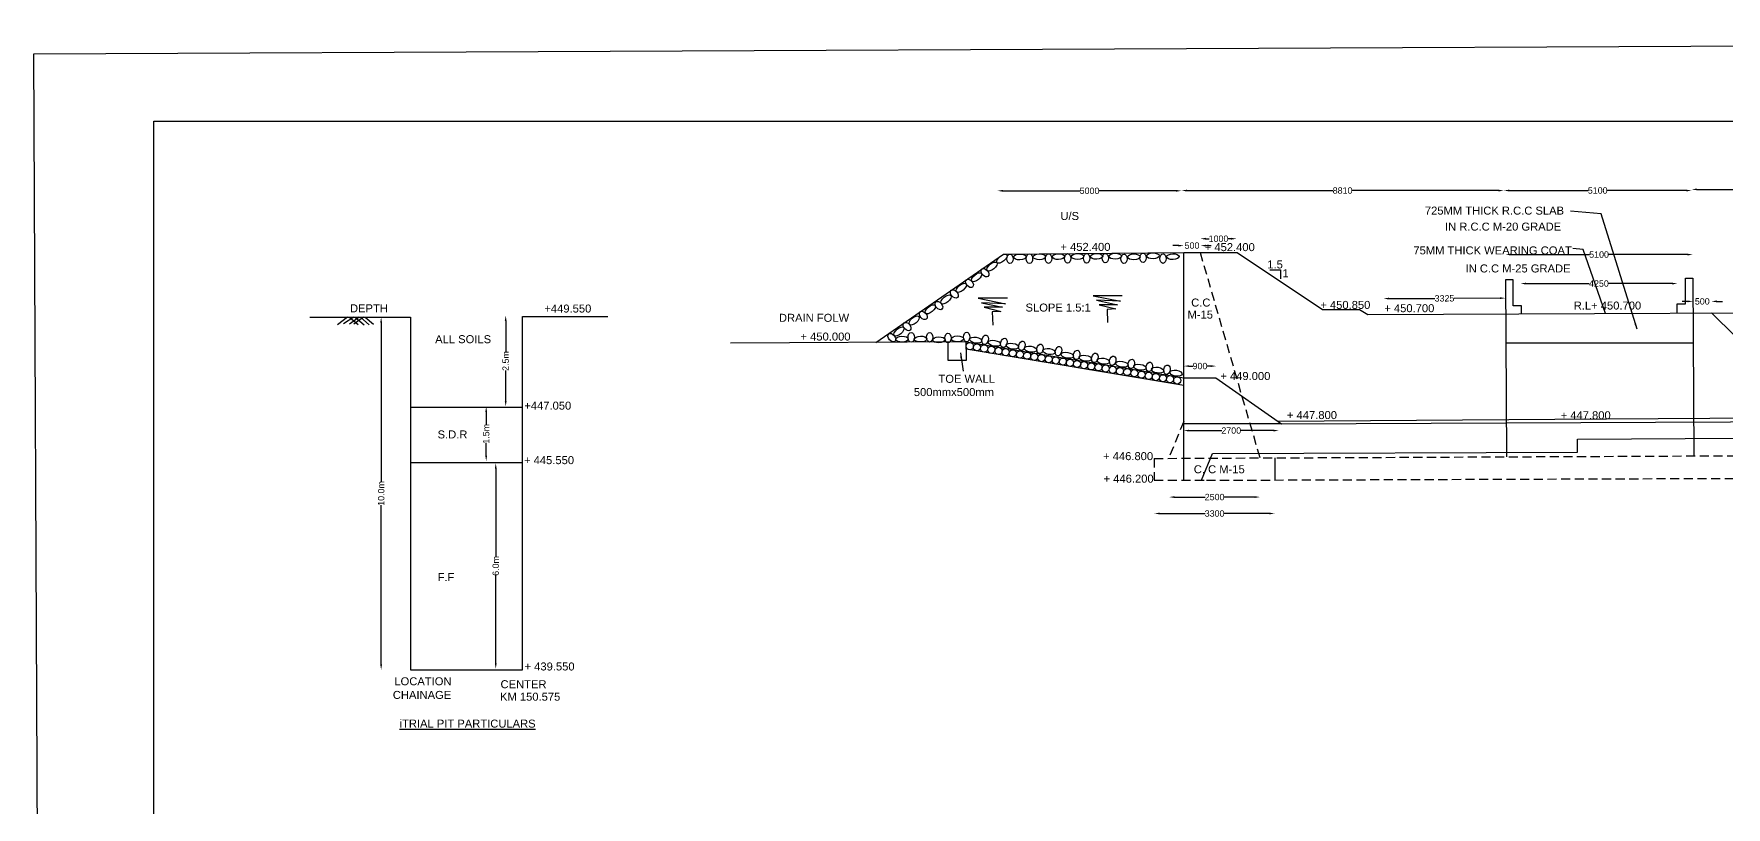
# Model space of a CAD drawing. Header units: millimetres. Extents: x -291 to 121906, y -4 to 63377.
# Drawn here: x -291 to 46225, y 42098 to 63377 of the extents above; entities that cross this region are included whole.
import ezdxf

# ---------------------------------------------------------------- set-up
doc = ezdxf.new("R2010")
doc.units = ezdxf.units.MM
doc.header["$MEASUREMENT"] = 0
doc.linetypes.add('DASHED', pattern=[0.75, 0.5, -0.25])
for name, color, linetype in [('DIM', 7, 'Continuous'), ('DWG', 7, 'Continuous'), ('TXT', 7, 'Continuous')]:
    doc.layers.add(name, color=color, linetype=linetype)
doc.styles.get("Standard").update_dxf_attribs({"font": 'arial.ttf'})
doc.dimstyles.new('Civil', dxfattribs={"dimtxt": 175, "dimasz": 150, "dimexe": 0.1, "dimexo": 0.0625, "dimgap": 0.09, "dimtad": 0, "dimdec": 0, "dimzin": 12, "dimdsep": 46, "dimtxsty": 'Standard', "dimcen": 0.1, "dimse1": 1, "dimse2": 1, "dimadec": 0, "dimazin": 2, "dimtfac": 1, "dimtdec": 0, "dimtofl": 0, "dimtmove": 0, "dimatfit": 3, "dimfxl": 1, "dimfrac": 1, "dimtolj": 1, "dimtzin": 0, "dimarcsym": 0})
picture_1 = doc.add_image_def('image1.jpg', size_in_pixel=(4892, 9492))

# ---------------------------------------------------------------- blocks, each defined once
blk = doc.blocks.new('*D2')
at = {"layer": 'Defpoints', "color": 0, "linetype": 'ByBlock', "transparency": 16777216}
for p in [(26199, 58997), (31253, 59058), (31253, 58997)]:
    blk.add_point(p, dxfattribs=at)
at = {"layer": 'DIM', "color": 0, "linetype": 'ByBlock', "lineweight": -2, "transparency": 16777216}
for p, q in [((26349, 59058), (28465, 59058)), ((31103, 59058), (28987, 59058))]:
    blk.add_line(p, q, dxfattribs=at)
at = {"layer": 'DIM', "color": 0, "linetype": 'ByBlock', "transparency": 16777216}
for points in [[(26349, 59083), (26349, 59033), (26199, 59058)], [(31103, 59083), (31103, 59033), (31253, 59058)]]:
    blk.add_solid(points, dxfattribs=at)
at = {"layer": 'DIM', "color": 0, "linetype": 'ByBlock', "transparency": 16777216, "insert": (28726, 59058), "char_height": 175, "attachment_point": 5}
blk.add_mtext('\\A1;5000', dxfattribs=at)
blk = doc.blocks.new('*D3')
at = {"layer": 'Defpoints', "color": 0, "linetype": 'ByBlock', "transparency": 16777216}
for p in [(31253, 58997), (40112, 59064), (40112, 58997)]:
    blk.add_point(p, dxfattribs=at)
at = {"layer": 'DIM', "color": 0, "linetype": 'ByBlock', "lineweight": -2, "transparency": 16777216}
for p, q in [((31403, 59064), (35421, 59064)), ((39962, 59064), (35943, 59064))]:
    blk.add_line(p, q, dxfattribs=at)
at = {"layer": 'DIM', "color": 0, "linetype": 'ByBlock', "transparency": 16777216}
for points in [[(31403, 59089), (31403, 59039), (31253, 59064)], [(39962, 59089), (39962, 59039), (40112, 59064)]]:
    blk.add_solid(points, dxfattribs=at)
at = {"layer": 'DIM', "color": 0, "linetype": 'ByBlock', "transparency": 16777216, "insert": (35682, 59064), "char_height": 175, "attachment_point": 5}
blk.add_mtext('\\A1;8810', dxfattribs=at)
blk = doc.blocks.new('*D4')
at = {"layer": 'Defpoints', "color": 0, "linetype": 'ByBlock', "transparency": 16777216}
for p in [(40112, 59064), (45276, 59065), (45276, 59064)]:
    blk.add_point(p, dxfattribs=at)
at = {"layer": 'DIM', "color": 0, "linetype": 'ByBlock', "lineweight": -2, "transparency": 16777216}
for p, q in [((40262, 59065), (42433, 59065)), ((45126, 59065), (42955, 59065))]:
    blk.add_line(p, q, dxfattribs=at)
at = {"layer": 'DIM', "color": 0, "linetype": 'ByBlock', "transparency": 16777216}
for points in [[(40262, 59090), (40262, 59040), (40112, 59065)], [(45126, 59090), (45126, 59040), (45276, 59065)]]:
    blk.add_solid(points, dxfattribs=at)
at = {"layer": 'DIM', "color": 0, "linetype": 'ByBlock', "transparency": 16777216, "insert": (42694, 59065), "char_height": 175, "attachment_point": 5}
blk.add_mtext('\\A1;5100', dxfattribs=at)
blk = doc.blocks.new('*D5')
at = {"layer": 'Defpoints', "color": 0, "linetype": 'ByBlock', "transparency": 16777216}
for p in [(52950, 59097), (45276, 59065), (52950, 59065)]:
    blk.add_point(p, dxfattribs=at)
at = {"layer": 'DIM', "color": 0, "linetype": 'ByBlock', "lineweight": -2, "transparency": 16777216}
for p, q in [((45426, 59097), (48852, 59097)), ((52800, 59097), (49374, 59097))]:
    blk.add_line(p, q, dxfattribs=at)
at = {"layer": 'DIM', "color": 0, "linetype": 'ByBlock', "transparency": 16777216}
for points in [[(45426, 59122), (45426, 59072), (45276, 59097)], [(52800, 59122), (52800, 59072), (52950, 59097)]]:
    blk.add_solid(points, dxfattribs=at)
at = {"layer": 'DIM', "color": 0, "linetype": 'ByBlock', "transparency": 16777216, "insert": (49113, 59097), "char_height": 175, "attachment_point": 5}
blk.add_mtext('\\A1;7616', dxfattribs=at)
blk = doc.blocks.new('*D10')
at = {"layer": 'Defpoints', "color": 0, "linetype": 'ByBlock', "transparency": 16777216}
for p in [(31314, 57357), (31773, 57549), (31773, 57357)]:
    blk.add_point(p, dxfattribs=at)
at = {"layer": 'DIM', "color": 0, "linetype": 'ByBlock', "lineweight": -2, "transparency": 16777216}
for p, q in [((31164, 57549), (31014, 57549)), ((31923, 57549), (32073, 57549))]:
    blk.add_line(p, q, dxfattribs=at)
at = {"layer": 'DIM', "color": 0, "linetype": 'ByBlock', "transparency": 16777216}
for points in [[(31164, 57574), (31164, 57524), (31314, 57549)], [(31923, 57574), (31923, 57524), (31773, 57549)]]:
    blk.add_solid(points, dxfattribs=at)
at = {"layer": 'DIM', "color": 0, "linetype": 'ByBlock', "transparency": 16777216, "insert": (31543, 57549), "char_height": 175, "attachment_point": 5}
blk.add_mtext('\\A1;500', dxfattribs=at)
blk = doc.blocks.new('*D11')
at = {"layer": 'Defpoints', "color": 0, "linetype": 'ByBlock', "transparency": 16777216}
for p in [(32769, 57739), (31773, 57549), (32769, 57549)]:
    blk.add_point(p, dxfattribs=at)
at = {"layer": 'DIM', "color": 0, "linetype": 'ByBlock', "lineweight": -2, "transparency": 16777216}
for p, q in [((31923, 57739), (32018, 57739)), ((32619, 57739), (32524, 57739))]:
    blk.add_line(p, q, dxfattribs=at)
at = {"layer": 'DIM', "color": 0, "linetype": 'ByBlock', "transparency": 16777216}
for points in [[(31923, 57764), (31923, 57714), (31773, 57739)], [(32619, 57764), (32619, 57714), (32769, 57739)]]:
    blk.add_solid(points, dxfattribs=at)
at = {"layer": 'DIM', "color": 0, "linetype": 'ByBlock', "transparency": 16777216, "insert": (32271, 57739), "char_height": 175, "attachment_point": 5}
blk.add_mtext('\\A1;1000', dxfattribs=at)
blk = doc.blocks.new('*D12')
at = {"layer": 'Defpoints', "color": 0, "linetype": 'ByBlock', "transparency": 16777216}
for p in [(31314, 54208), (32209, 54235), (32209, 54208)]:
    blk.add_point(p, dxfattribs=at)
at = {"layer": 'DIM', "color": 0, "linetype": 'ByBlock', "lineweight": -2, "transparency": 16777216}
for p, q in [((31464, 54235), (31568, 54235)), ((32059, 54235), (31954, 54235))]:
    blk.add_line(p, q, dxfattribs=at)
at = {"layer": 'DIM', "color": 0, "linetype": 'ByBlock', "transparency": 16777216}
for points in [[(31464, 54260), (31464, 54210), (31314, 54235)], [(32059, 54260), (32059, 54210), (32209, 54235)]]:
    blk.add_solid(points, dxfattribs=at)
at = {"layer": 'DIM', "color": 0, "linetype": 'ByBlock', "transparency": 16777216, "insert": (31761, 54235), "char_height": 175, "attachment_point": 5}
blk.add_mtext('\\A1;900', dxfattribs=at)
blk = doc.blocks.new('*D13')
at = {"layer": 'Defpoints', "color": 0, "linetype": 'ByBlock', "transparency": 16777216}
for p in [(31314, 52647), (33928, 52647), (33928, 52460)]:
    blk.add_point(p, dxfattribs=at)
at = {"layer": 'DIM', "color": 0, "linetype": 'ByBlock', "lineweight": -2, "transparency": 16777216}
for p, q in [((31464, 52460), (32358, 52460)), ((33778, 52460), (32884, 52460))]:
    blk.add_line(p, q, dxfattribs=at)
at = {"layer": 'DIM', "color": 0, "linetype": 'ByBlock', "transparency": 16777216}
for points in [[(31464, 52485), (31464, 52435), (31314, 52460)], [(33778, 52485), (33778, 52435), (33928, 52460)]]:
    blk.add_solid(points, dxfattribs=at)
at = {"layer": 'DIM', "color": 0, "linetype": 'ByBlock', "transparency": 16777216, "insert": (32621, 52460), "char_height": 175, "attachment_point": 5}
blk.add_mtext('\\A1;2700', dxfattribs=at)
blk = doc.blocks.new('*D14')
at = {"layer": 'Defpoints', "color": 0, "linetype": 'ByBlock', "transparency": 16777216}
for p in [(30915, 50576), (33412, 50631), (33412, 50576)]:
    blk.add_point(p, dxfattribs=at)
at = {"layer": 'DIM', "color": 0, "linetype": 'ByBlock', "lineweight": -2, "transparency": 16777216}
for p, q in [((31065, 50631), (31901, 50631)), ((33262, 50631), (32426, 50631))]:
    blk.add_line(p, q, dxfattribs=at)
at = {"layer": 'DIM', "color": 0, "linetype": 'ByBlock', "transparency": 16777216}
for points in [[(31065, 50656), (31065, 50606), (30915, 50631)], [(33262, 50656), (33262, 50606), (33412, 50631)]]:
    blk.add_solid(points, dxfattribs=at)
at = {"layer": 'DIM', "color": 0, "linetype": 'ByBlock', "transparency": 16777216, "insert": (32164, 50631), "char_height": 175, "attachment_point": 5}
blk.add_mtext('\\A1;2500', dxfattribs=at)
blk = doc.blocks.new('*D15')
at = {"layer": 'Defpoints', "color": 0, "linetype": 'ByBlock', "transparency": 16777216}
for p in [(30508, 50269), (33819, 50269), (33819, 50179)]:
    blk.add_point(p, dxfattribs=at)
at = {"layer": 'DIM', "color": 0, "linetype": 'ByBlock', "lineweight": -2, "transparency": 16777216}
for p, q in [((30658, 50179), (31903, 50179)), ((33669, 50179), (32425, 50179))]:
    blk.add_line(p, q, dxfattribs=at)
at = {"layer": 'DIM', "color": 0, "linetype": 'ByBlock', "transparency": 16777216}
for points in [[(30658, 50204), (30658, 50154), (30508, 50179)], [(33669, 50204), (33669, 50154), (33819, 50179)]]:
    blk.add_solid(points, dxfattribs=at)
at = {"layer": 'DIM', "color": 0, "linetype": 'ByBlock', "transparency": 16777216, "insert": (32164, 50179), "char_height": 175, "attachment_point": 5}
blk.add_mtext('\\A1;3300', dxfattribs=at)
blk = doc.blocks.new('*D19')
at = {"layer": 'Defpoints', "color": 0, "linetype": 'ByBlock', "transparency": 16777216}
for p in [(36804, 56067), (40160, 56104), (40160, 56079)]:
    blk.add_point(p, dxfattribs=at)
at = {"layer": 'DIM', "color": 0, "linetype": 'ByBlock', "lineweight": -2, "transparency": 16777216}
for p, q in [((36954, 56092), (38220, 56097)), ((40010, 56104), (38744, 56099))]:
    blk.add_line(p, q, dxfattribs=at)
at = {"layer": 'DIM', "color": 0, "linetype": 'ByBlock', "transparency": 16777216}
for points in [[(36954, 56117), (36954, 56067), (36804, 56092)], [(40010, 56129), (40010, 56079), (40160, 56104)]]:
    blk.add_solid(points, dxfattribs=at)
at = {"layer": 'DIM', "color": 0, "linetype": 'ByBlock', "transparency": 16777216, "insert": (38482, 56098), "char_height": 175, "attachment_point": 5, "rotation": 0.2102}
blk.add_mtext('\\A1;3325', dxfattribs=at)
blk = doc.blocks.new('*D20')
at = {"layer": 'Defpoints', "color": 0, "linetype": 'ByBlock', "transparency": 16777216}
for p in [(40572, 56492), (44883, 56505), (44883, 56492)]:
    blk.add_point(p, dxfattribs=at)
at = {"layer": 'DIM', "color": 0, "linetype": 'ByBlock', "lineweight": -2, "transparency": 16777216}
for p, q in [((40722, 56505), (42463, 56505)), ((44733, 56505), (42992, 56505))]:
    blk.add_line(p, q, dxfattribs=at)
at = {"layer": 'DIM', "color": 0, "linetype": 'ByBlock', "transparency": 16777216}
for points in [[(40722, 56530), (40722, 56480), (40572, 56505)], [(44733, 56530), (44733, 56480), (44883, 56505)]]:
    blk.add_solid(points, dxfattribs=at)
at = {"layer": 'DIM', "color": 0, "linetype": 'ByBlock', "transparency": 16777216, "insert": (42728, 56505), "char_height": 175, "attachment_point": 5}
blk.add_mtext('\\A1;4250', dxfattribs=at)
blk = doc.blocks.new('*D21')
at = {"layer": 'Defpoints', "color": 0, "linetype": 'ByBlock', "transparency": 16777216}
for p in [(45306, 57303), (40156, 57214), (45306, 57214)]:
    blk.add_point(p, dxfattribs=at)
at = {"layer": 'DIM', "color": 0, "linetype": 'ByBlock', "lineweight": -2, "transparency": 16777216}
for p, q in [((40306, 57303), (42470, 57303)), ((45156, 57303), (42992, 57303))]:
    blk.add_line(p, q, dxfattribs=at)
at = {"layer": 'DIM', "color": 0, "linetype": 'ByBlock', "transparency": 16777216}
for points in [[(40306, 57328), (40306, 57278), (40156, 57303)], [(45156, 57328), (45156, 57278), (45306, 57303)]]:
    blk.add_solid(points, dxfattribs=at)
at = {"layer": 'DIM', "color": 0, "linetype": 'ByBlock', "transparency": 16777216, "insert": (42731, 57303), "char_height": 175, "attachment_point": 5}
blk.add_mtext('\\A1;5100', dxfattribs=at)
blk = doc.blocks.new('*D22')
at = {"layer": 'Defpoints', "color": 0, "linetype": 'ByBlock', "transparency": 16777216}
for p in [(45316, 55981), (45820, 56015), (45820, 55981)]:
    blk.add_point(p, dxfattribs=at)
at = {"layer": 'DIM', "color": 0, "linetype": 'ByBlock', "lineweight": -2, "transparency": 16777216}
for p, q in [((45166, 56015), (45016, 56015)), ((45970, 56015), (46120, 56015))]:
    blk.add_line(p, q, dxfattribs=at)
at = {"layer": 'DIM', "color": 0, "linetype": 'ByBlock', "transparency": 16777216}
for points in [[(45166, 56040), (45166, 55990), (45316, 56015)], [(45970, 56040), (45970, 55990), (45820, 56015)]]:
    blk.add_solid(points, dxfattribs=at)
at = {"layer": 'DIM', "color": 0, "linetype": 'ByBlock', "transparency": 16777216, "insert": (45568, 56015), "char_height": 175, "attachment_point": 5}
blk.add_mtext('\\A1;500', dxfattribs=at)
blk = doc.blocks.new('*D144')
at = {"layer": 'Defpoints', "color": 0, "linetype": 'ByBlock', "transparency": 16777216}
for p in [(12587, 55626), (12678, 55626), (12587, 53122)]:
    blk.add_point(p, dxfattribs=at)
at = {"layer": 'DIM', "color": 0, "linetype": 'ByBlock', "lineweight": -2, "transparency": 16777216}
for p, q in [((12678, 55476), (12678, 54634)), ((12678, 53272), (12678, 54114))]:
    blk.add_line(p, q, dxfattribs=at)
at = {"layer": 'DIM', "color": 0, "linetype": 'ByBlock', "transparency": 16777216}
for points in [[(12653, 55476), (12703, 55476), (12678, 55626)], [(12653, 53272), (12703, 53272), (12678, 53122)]]:
    blk.add_solid(points, dxfattribs=at)
at = {"layer": 'DIM', "color": 0, "linetype": 'ByBlock', "transparency": 16777216, "insert": (12678, 54374), "char_height": 175, "attachment_point": 5, "rotation": 90}
blk.add_mtext('\\A1;2.5m', dxfattribs=at)
blk = doc.blocks.new('*D145')
at = {"layer": 'Defpoints', "color": 0, "linetype": 'ByBlock', "transparency": 16777216}
for p in [(12086, 53124), (12142, 53124), (12086, 51618)]:
    blk.add_point(p, dxfattribs=at)
at = {"layer": 'DIM', "color": 0, "linetype": 'ByBlock', "lineweight": -2, "transparency": 16777216}
for p, q in [((12142, 52974), (12142, 52621)), ((12142, 51768), (12142, 52120))]:
    blk.add_line(p, q, dxfattribs=at)
at = {"layer": 'DIM', "color": 0, "linetype": 'ByBlock', "transparency": 16777216}
for points in [[(12117, 52974), (12167, 52974), (12142, 53124)], [(12117, 51768), (12167, 51768), (12142, 51618)]]:
    blk.add_solid(points, dxfattribs=at)
at = {"layer": 'DIM', "color": 0, "linetype": 'ByBlock', "transparency": 16777216, "insert": (12142, 52371), "char_height": 175, "attachment_point": 5, "rotation": 90}
blk.add_mtext('\\A1;1.5m', dxfattribs=at)
blk = doc.blocks.new('*D146')
at = {"layer": 'Defpoints', "color": 0, "linetype": 'ByBlock', "transparency": 16777216}
for p in [(12222, 51566), (12405, 51566), (12222, 45907)]:
    blk.add_point(p, dxfattribs=at)
at = {"layer": 'DIM', "color": 0, "linetype": 'ByBlock', "lineweight": -2, "transparency": 16777216}
for p, q in [((12405, 51416), (12405, 48996)), ((12405, 46057), (12405, 48477))]:
    blk.add_line(p, q, dxfattribs=at)
at = {"layer": 'DIM', "color": 0, "linetype": 'ByBlock', "transparency": 16777216}
for points in [[(12380, 51416), (12430, 51416), (12405, 51566)], [(12380, 46057), (12430, 46057), (12405, 45907)]]:
    blk.add_solid(points, dxfattribs=at)
at = {"layer": 'DIM', "color": 0, "linetype": 'ByBlock', "transparency": 16777216, "insert": (12405, 48736), "char_height": 175, "attachment_point": 5, "rotation": 90}
blk.add_mtext('\\A1;6.0m', dxfattribs=at)
blk = doc.blocks.new('*D147')
at = {"layer": 'Defpoints', "color": 0, "linetype": 'ByBlock', "transparency": 16777216}
for p in [(9255, 55582), (10064, 55582), (10064, 45878)]:
    blk.add_point(p, dxfattribs=at)
at = {"layer": 'DIM', "color": 0, "linetype": 'ByBlock', "lineweight": -2, "transparency": 16777216}
for p, q in [((9255, 55432), (9255, 51049)), ((9255, 46028), (9255, 50411))]:
    blk.add_line(p, q, dxfattribs=at)
at = {"layer": 'DIM', "color": 0, "linetype": 'ByBlock', "transparency": 16777216}
for points in [[(9230, 55432), (9280, 55432), (9255, 55582)], [(9230, 46028), (9280, 46028), (9255, 45878)]]:
    blk.add_solid(points, dxfattribs=at)
at = {"layer": 'DIM', "color": 0, "linetype": 'ByBlock', "transparency": 16777216, "insert": (9255, 50730), "char_height": 175, "attachment_point": 5, "rotation": 90}
blk.add_mtext('\\A1;10.0m', dxfattribs=at)

msp = doc.modelspace()

# ---------------------------------------------------------------- linework, layer by layer
at = {"linetype": 'ByBlock'}
msp.add_lwpolyline([(118249.3, 2936.9), (3003.8, 2936.9), (3003.8, 60972.5), (118249.3, 60972.5)], close=True, dxfattribs=at)
at = {"layer": 'DWG', "linetype": 'ByBlock'}
for points in [[(22855.8, 54887.3), (26360.5, 57318.2), (31314.1, 57356.5)], [(31314.1, 51093.8), (31314.1, 57356.5), (31810.5, 57356.5), (32780.1, 57356.5), (35129.7, 55793.5), (36147.2, 55793.5), (36374.7, 55655.9), (52990.3, 55732), (53027.3, 52018.7)], [(40595.5, 55675.3), (40595.5, 55890.4), (40367.8, 55890.4), (40367.8, 56611.4), (40156.8, 56611.4), (40189.5, 51739.4)], [(44881.1, 55694.9), (44881.1, 55949.9), (45107.7, 55949.9), (45107.7, 56653.6), (45313, 56653.6), (45337, 51763.2)], [(26468.8, 56100), (25669.1, 56100), (26419.3, 55951.6), (25761.1, 55979.8), (26334.4, 55852.6), (25831.9, 55852.6), (26291.9, 55739.5), (26051.3, 55725.3), (26065.4, 55364.8)], [(29625.1, 56170.7), (28825.4, 56170.7), (29575.6, 56022.2), (28917.4, 56050.5), (29490.7, 55923.3), (28988.2, 55923.3), (29448.2, 55810.2), (29207.6, 55796), (29221.8, 55435.5)], [(45821.8, 55699.2), (51166.4, 50425.3), (80194.2, 50568.2), (84707.1, 55067.8), (102043.9, 55168.9), (106851.4, 52848.3), (110010.1, 52851.5)], [(25337.1, 54900.6), (18852.9, 54865.8)], [(25337.1, 54700), (25337.1, 54391.2), (24839.2, 54391.2), (24839.2, 54897.9)], [(31314.1, 53704.1), (25337.1, 54700), (25337.1, 54900.6), (31314.1, 53915.4), (32195, 53915.4), (34004.9, 52647.4), (31314.1, 52647.4)], [(40168.5, 54875.4), (45321.7, 54875.4)], [(31804.8, 51093.8), (32107.7, 51827.5), (42139.9, 51869.6), (42139.9, 52228.1), (52513.7, 52291.6), (52513.7, 52804.6), (47195, 52804.6), (41516.7, 52766.7), (33909.8, 52714)], [(34004.9, 52647.4), (52513.7, 52728.2)]]:
    msp.add_lwpolyline(points, dxfattribs=at)
at = {"layer": 'DWG', "linetype": 'DASHED', "ltscale": 500}
for points in [[(33412, 51711.5), (31772.5, 57356.5)], [(31314.1, 52710.8), (30901.8, 51696.5)], [(30499.5, 51694.6), (53146.9, 51799.2)], [(30499.5, 51694.6), (30499.5, 51093.8), (31936.7, 51093.8), (52596.6, 51168.5)]]:
    msp.add_lwpolyline(points, dxfattribs=at)
at = {"layer": 'DWG'}
for points in [[(7294.7, 55582.2), (10063.6, 55582.2), (10063.6, 45877.9), (13142.5, 45877.9), (13142.5, 54168.7), (13142.5, 55599.9), (15481.8, 55599.9)], [(8333.9, 55582.2), (8057.3, 55372.1)], [(8500.4, 55582.2), (8221.1, 55396.2)], [(8650.7, 55582.2), (8387.6, 55390.8)], [(8387.6, 55582.2), (8621.2, 55374.7)], [(8766.2, 55582.2), (8503.1, 55388.1)], [(8540.6, 55582.2), (8790.4, 55366.7)], [(8683, 55582.2), (8927.3, 55366.7)], [(8817.2, 55582.2), (9048.2, 55385.5)], [(10063.6, 53106.2), (13142.5, 53106.2)], [(33815.9, 51709.9), (33815.9, 51100.6)], [(10063.6, 51580.7), (13142.5, 51580.7)]]:
    msp.add_lwpolyline(points, dxfattribs=at)
at = {"layer": 'DWG', "linetype": 'ByBlock'}
for centre in [(25434.9, 54784.2), (25632.2, 54750.8), (25830.2, 54718.3), (26027.5, 54685), (26222.6, 54652.9), (26419.8, 54619.6), (26616, 54587.4), (26813.2, 54554.1), (27010.9, 54521.6), (27208.2, 54488.2), (27406.7, 54455.7), (27604, 54422.3), (27797.7, 54390.5), (27995, 54357.2), (28186.9, 54325.7), (28384.2, 54292.3), (28577, 54260.7), (28774.3, 54227.3), (28971.5, 54202.5), (29168.8, 54169.2), (29363.4, 54129.6), (29560.7, 54096.3), (29761.9, 54070.6), (29959.2, 54037.3), (30155.3, 53997.7), (30352.6, 53964.3), (30548, 53932.3), (30745.2, 53898.9), (30938.3, 53874), (31135.6, 53840.7)]:
    msp.add_circle(centre, 99.2, dxfattribs=at)
for centre, major_axis, ratio in [((26319.9, 57189.7), (-132.1, -109.7), 0.4668836), ((26538.7, 57185), (1, 131.7), 0.6592217), ((26811, 57238.4), (-171.7, -4.7), 0.4668836), ((27075.2, 57189.1), (1, 131.7), 0.6592217), ((27347.5, 57242.6), (-171.7, -4.7), 0.4668836), ((27599.4, 57193.2), (1, 131.7), 0.6592217), ((27871.8, 57246.6), (-171.7, -4.7), 0.4668836), ((28123.8, 57197.3), (1, 131.7), 0.6592217), ((28396.1, 57250.7), (-171.7, -4.7), 0.4668836), ((28648.1, 57201.3), (1, 131.7), 0.6592217), ((28920.4, 57254.7), (-171.7, -4.7), 0.4668836), ((29160.5, 57205.3), (1, 131.7), 0.6592217), ((29432.9, 57258.7), (-171.7, -4.7), 0.4668836), ((29673, 57187), (1, 131.7), 0.6592217), ((29945.3, 57240.4), (-171.7, -4.7), 0.4668836), ((30197.2, 57213.3), (1, 131.7), 0.6592217), ((30469.5, 57266.7), (-171.7, -4.7), 0.4668836), ((30745.9, 57193), (1, 131.7), 0.6592217), ((31018.2, 57246.4), (-171.7, -4.7), 0.4668836), ((25620.8, 56679.3), (-132.1, -109.7), 0.4668836), ((25850.3, 56804.7), (-84.1, 101.3), 0.6592217), ((26044.6, 56973.3), (-132.1, -109.7), 0.4668836), ((25008.5, 56220.8), (-84.1, 101.3), 0.6592217), ((25202.7, 56389.3), (-132.1, -109.7), 0.4668836), ((25426.5, 56510.7), (-84.1, 101.3), 0.6592217), ((24350.4, 55798.1), (-132.1, -109.7), 0.4668836), ((24585.6, 55898.8), (-84.1, 101.3), 0.6592217), ((24779.8, 56067.4), (-132.1, -109.7), 0.4668836), ((23711.2, 55321), (-84.1, 101.3), 0.6592217), ((23905.5, 55489.5), (-132.1, -109.7), 0.4668836), ((24156.1, 55629.6), (-84.1, 101.3), 0.6592217), ((23293.2, 55017.3), (-84.1, 101.3), 0.6592217), ((23487.5, 55185.9), (-132.1, -109.7), 0.4668836), ((23572.7, 54975.3), (-171.7, -4.7), 0.4668836), ((23824, 55026.4), (1, 131.7), 0.6592217), ((24080.8, 54978), (-171.7, -4.7), 0.4668836), ((24332.1, 55029.2), (1, 131.7), 0.6592217), ((24583.2, 54957.5), (-171.7, -4.7), 0.4668836), ((24834.5, 55008.6), (1, 131.7), 0.6592217), ((25096.9, 54983.5), (-171.7, -4.7), 0.4668836), ((25348.3, 55034.6), (1, 131.7), 0.6592217), ((25598.3, 54948), (-169.3, 29), 0.4668836), ((25857.1, 54957), (29.5, 128.3), 0.6592217), ((26112.6, 54863.2), (-169.3, 29), 0.4668836), ((26371.5, 54872.2), (29.5, 128.3), 0.6592217), ((26867, 54790.5), (29.5, 128.3), 0.6592217), ((26608.2, 54781.5), (-169.3, 29), 0.4668836), ((27105.4, 54699.6), (-169.3, 29), 0.4668836), ((27364.2, 54708.6), (29.5, 128.3), 0.6592217), ((27613.6, 54635.8), (-169.3, 29), 0.4668836), ((27872.5, 54644.8), (29.5, 128.3), 0.6592217), ((28114.6, 54533.2), (-169.3, 29), 0.4668836), ((28373.4, 54542.2), (29.5, 128.3), 0.6592217), ((28611, 54451.4), (-169.3, 29), 0.4668836), ((28869.8, 54460.4), (29.5, 128.3), 0.6592217), ((29105.1, 54370), (-169.3, 29), 0.4668836), ((29363.9, 54379), (29.5, 128.3), 0.6592217), ((29874.3, 54294.8), (29.5, 128.3), 0.6592217), ((29615.5, 54285.8), (-169.3, 29), 0.4668836), ((30111.1, 54204.1), (-169.3, 29), 0.4668836), ((30369.9, 54213.1), (29.5, 128.3), 0.6592217), ((30597.3, 54124), (-169.3, 29), 0.4668836), ((30856.1, 54133), (29.5, 128.3), 0.6592217), ((31103.1, 54040.6), (-169.3, 29), 0.4668836)]:
    msp.add_ellipse(centre, major_axis=major_axis, ratio=ratio, dxfattribs=at)
at = {"layer": 'TXT', "linetype": 'ByBlock'}
msp.add_lwpolyline([(33685.8, 56886.8), (33975, 56886.8), (33975, 56639.9)], dxfattribs=at)

# ---------------------------------------------------------------- texts
at = {"layer": 'DIM', "linetype": 'ByBlock'}
for s, p in [('725MM THICK R.C.C SLAB', (37943.5, 58402.9)), ('U/S', (27925.5, 58255.3)), ('IN R.C.C M-20 GRADE', (38497, 57962.7)), ('+ 452.400', (27925.5, 57404.8)), ('+ 452.400', (31892.7, 57398.2)), ('75MM THICK WEARING COAT', (37627.2, 57308)), ('1.5', (33612.5, 56921.8)), ('1', (34027.9, 56680.2)), ('IN C.C M-25 GRADE', (39061.9, 56811.4)), ('DEPTH', (8398.8, 55714.2)), ('+449.550', (13741.1, 55708.4)), ('SLOPE 1.5:1', (26967.1, 55735.2)), ('C.C', (31519.8, 55873.1)), ('+ 450.850', (35069.2, 55808.2)), ('+ 450.700', (36828.2, 55717.9)), ('R.L+ 450.700', (42034.9, 55790.6)), ('DRAIN FOLW', (20188.8, 55453.4)), ('M-15', (31419.1, 55541.3)), ('ALL SOILS', (10739.4, 54865)), ('+ 450.000', (20780.9, 54937.2)), ('TOE WALL', (24573.5, 53774.5)), ('+ 449.000', (32320.8, 53851.2)), ('500mmx500mm', (23896.5, 53410.2)), ('+447.050', (13189.7, 53036.8)), ('+ 447.800', (34152, 52777.3)), ('+ 447.800', (41675.2, 52771.8)), ('S.D.R', (10806.3, 52244.5)), ('+ 445.550', (13181.9, 51537.1)), ('+ 446.800', (29098.2, 51647.2)), ('+ 446.200', (29112.7, 51027.5)), ('C. C M-15', (31591.9, 51285.7)), ('F.F', (10806.3, 48318.1)), ('+ 439.550', (13196.5, 45860)), ('LOCATION', (9618.1, 45452.5)), ('CENTER', (12536.1, 45371.8)), ('CHAINAGE', (9576.2, 45077.3)), ('KM 150.575', (12522.2, 45028.2)), ('%%UiTRIAL PIT PARTICULARS', (9761.1, 44288.1))]:
    msp.add_text(s, height=220, dxfattribs=at).set_placement(p)

# ---------------------------------------------------------------- dimensions: what is measured, and where the dimension line sits
for p1, p2, distance, text, picture, middle in [((26199.4, 58996.7), (31252.6, 58996.7), 61.8, '5000', '*D2', (28726, 59058.5)), ((31252.6, 58996.7), (40111.9, 58996.7), 67.7, '8810', '*D3', (35682.3, 59064.4)), ((40111.9, 59064.4), (45275.8, 59064.4), 0.7, '5100', '*D4', (42693.8, 59065)), ((45275.8, 59065), (52950, 59065), 31.8, '7616', '*D5', (49112.9, 59096.9)), ((31772.5, 57549.1), (32769.1, 57549.1), 189.9, '1000', '*D11', (32270.8, 57738.9)), ((31314.1, 57356.5), (31772.5, 57356.5), 192.6, '500', '*D10', (31543.3, 57549.1)), ((40156.1, 57214.2), (45306, 57214.2), 88.6, '5100', '*D21', (42731, 57302.8)), ((40572.2, 56491.8), (44883.1, 56491.8), 13.6, '4250', '*D20', (42727.6, 56505.4)), ((36804.2, 56066.9), (40160.4, 56079.2), 24.9, '3325', '*D19', (38482.2, 56098)), ((45316.3, 55980.7), (45819.8, 55980.7), 34, '500', '*D22', (45568.1, 56014.7)), ((10063.6, 45877.9), (10063.6, 55582.2), 808.2, '10.0m', '*D147', (9255.4, 50730)), ((12586.5, 53121.7), (12586.5, 55626.5), -91.7, '2.5m', '*D144', (12678.2, 54374.1)), ((31314.1, 54208.4), (32208.5, 54208.4), 27.1, '900', '*D12', (31761.3, 54235.5)), ((12086.5, 51617.7), (12086.5, 53123.6), -55.4, '1.5m', '*D145', (12141.9, 52370.6)), ((31314.1, 52647.4), (33928, 52647.4), -187.7, '2700', '*D13', (32621, 52459.6)), ((12221.6, 45906.6), (12221.6, 51566.2), -183.3, '6.0m', '*D146', (12404.9, 48736.4)), ((30914.9, 50576.4), (33412.2, 50576.4), 54.2, '2500', '*D14', (32163.6, 50630.6)), ((30507.8, 50269), (33819.4, 50269), -90.4, '3300', '*D15', (32163.6, 50178.6))]:
    dim = msp.add_aligned_dim(p1=p1, p2=p2, distance=distance, text=text, dimstyle='Civil', dxfattribs=at)
    dim.commit()
    dim.dimension.update_dxf_attribs({"geometry": picture, "text_midpoint": middle})

# ---------------------------------------------------------------- pictures from other files: only their frames are drawn
at = {"layer": 'TXT', "linetype": 'ByBlock'}
image = msp.add_image(picture_1, insert=(-291.1, 62828.1), size_in_units=(62832.8, 121915.1), rotation=-89.74186, dxfattribs=dict(at, fade=35))
image.dxf.flags = 7

# ---------------------------------------------------------------- leaders
for points in [[(43774.3, 55248.8), (42786.1, 58425.2), (41941.7, 58497)], [(42912.1, 55685.9), (42292, 57438.2), (42013.5, 57474.1)], [(25176.5, 54603.5), (25253.5, 54099.6)]]:
    msp.add_leader(points, dimstyle='Civil', override={"dimgap": 0.09, "dimtad": 0}, dxfattribs=at)

doc.saveas('drawing.dxf')
